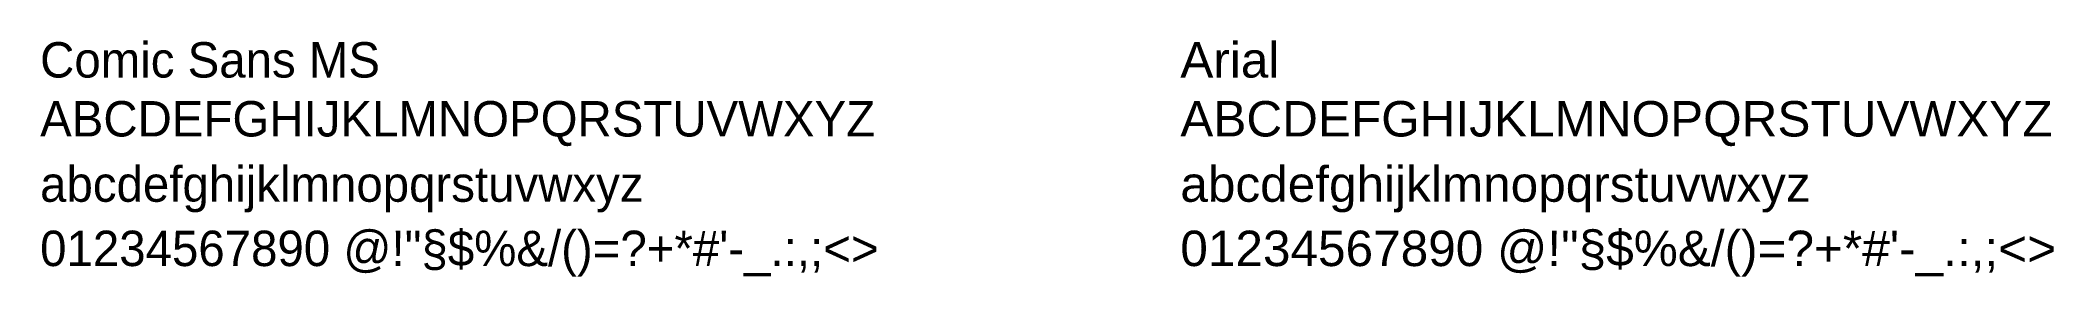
# Model space of a CAD drawing. Header units: metres. Extents: x -2 to 313, y -15 to 239.
# Drawn here: x 170.9 to 312.8, y 222.4 to 239.1 of the extents above; entities outside this region: 2.
import ezdxf

# ---------------------------------------------------------------- set-up
doc = ezdxf.new("R2010")
doc.units = ezdxf.units.M
doc.layers.add('ICT_QUAL_TEST_ONLY', color=7, linetype='Continuous')
doc.styles.add('COMIC', font='comic.ttf')
doc.styles.get("Standard").update_dxf_attribs({"font": 'arial.ttf'})

# ---------------------------------------------------------------- blocks, each defined once
blk = doc.blocks.new('ICT_QUAL_TEST_ANCHOR')
at = {"layer": 'ICT_QUAL_TEST_ONLY'}
blk.add_circle((0, 0), 2, dxfattribs=at)

msp = doc.modelspace()

# ---------------------------------------------------------------- block references
at = {"layer": 'ICT_QUAL_TEST_ONLY'}
ref = msp.add_blockref('ICT_QUAL_TEST_ANCHOR', (0, 0), dxfattribs=at)
ref.add_attrib('MANUFACTURER', 'QUAL-BEFORE', (3, 0), dxfattribs={"height": 1.5})
ref.add_attrib('ICT_ID', 'AUTHORED-QUAL/text_in_viewports/1', (3, -3), dxfattribs={"height": 1.5})
ref.add_attrib('TAG', 'QA-1', (3, -6), dxfattribs={"height": 1.5})

# ---------------------------------------------------------------- texts
at = {"style": 'COMIC'}
for s, p in [('Comic Sans MS', (170.86, 236.5)), ('ABCDEFGHIJKLMNOPQRSTUVWXYZ', (170.86, 232.34)), ('abcdefghijklmnopqrstuvwxyz', (170.86, 227.73)), ('01234567890 @!"§$%&/()=?+*#\'-_.:,;<>', (170.86, 223.19))]:
    msp.add_text(s, height=2.5, dxfattribs=at).set_placement(p)
for s, p in [('Arial', (251.26, 236.5)), ('ABCDEFGHIJKLMNOPQRSTUVWXYZ', (251.26, 232.34)), ('abcdefghijklmnopqrstuvwxyz', (251.26, 227.73)), ('01234567890 @!"§$%&/()=?+*#\'-_.:,;<>', (251.26, 223.19))]:
    msp.add_text(s, height=2.5).set_placement(p)
at = {"layer": 'ICT_QUAL_TEST_ONLY'}
msp.add_text('AUTHORED QUALIFICATION ANNOTATIONS - NO INSTALLED IDENTITY', height=1.5, dxfattribs=at).set_placement((0, -15))

doc.saveas('drawing.dxf')
